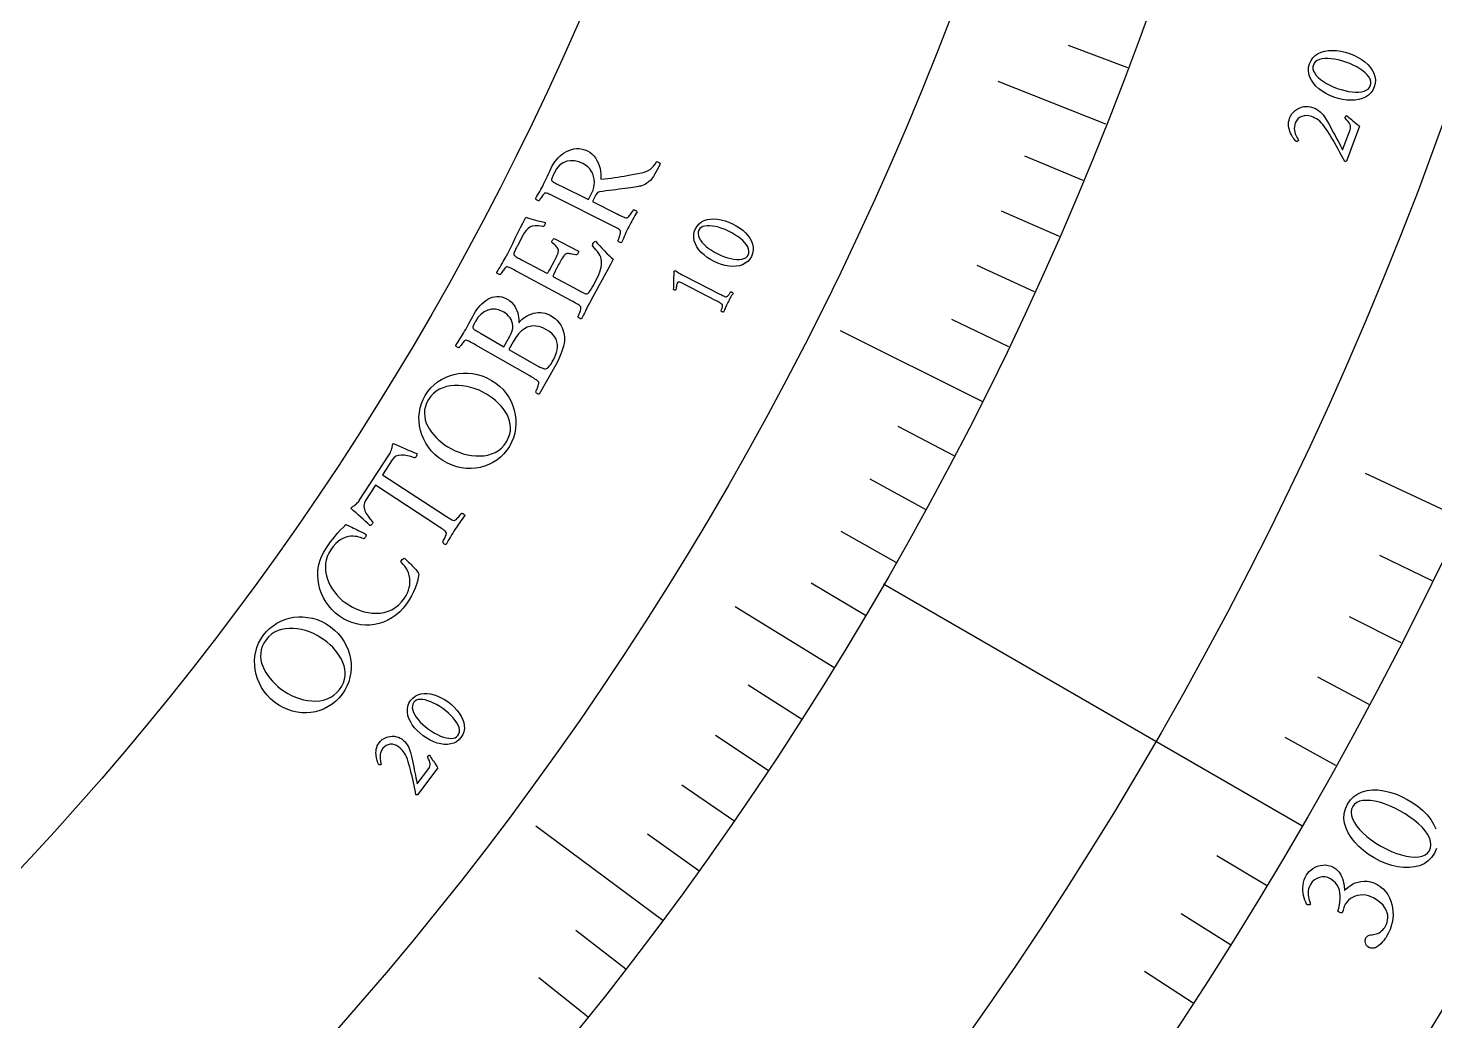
# Model space of a CAD drawing. Header units: millimetres. Extents: x -50 to 50, y -50 to 64.
# Drawn here: x 24.68 to 40.7, y -24.85 to -13.54 of the extents above; entities that cross this region are included whole.
import ezdxf

# ---------------------------------------------------------------- set-up
doc = ezdxf.new("R2010")
doc.units = ezdxf.units.MM
for name, color, linetype in [('CUT_OUTER', 1, 'Continuous'), ('ENGRAVE', 7, 'Continuous'), ('ENGRAVE_FINE', 8, 'Continuous'), ('TEXT', 5, 'Continuous')]:
    doc.layers.add(name, color=color, linetype=linetype)

msp = doc.modelspace()

# ---------------------------------------------------------------- linework, layer by layer
at = {"layer": 'CUT_OUTER'}
msp.add_arc((0, -0.0002), 49.9998, 177.11535, 4.43206, dxfattribs=at)
at = {"layer": 'ENGRAVE'}
for points in [[(36.9574, -14.6361), (35.7301, -14.15)], [(35.5454, -17.7929), (33.9358, -16.9872)], [(41.0104, -19.1235), (39.9138, -18.6121)], [(39.1876, -22.625), (34.4245, -19.875)], [(33.8596, -20.8229), (32.7352, -20.1314)], [(31.9107, -23.7017), (30.4657, -22.6284)]]:
    msp.add_lwpolyline(points, dxfattribs=at)
for radius in [49, 49, 47.6875, 45.25, 45.25, 43.325, 39.75, 39.75, 37.65, 33.75, 33.75]:
    msp.add_circle((0, 0), radius, dxfattribs=at)
at = {"layer": 'ENGRAVE_FINE'}
for points in [[(37.2061, -13.9917), (36.5322, -13.7383)], [(36.6973, -15.2764), (36.0326, -14.9997)], [(36.4261, -15.9124), (35.7663, -15.6242)], [(36.1436, -16.544), (35.4889, -16.2443)], [(35.85, -17.1709), (35.2007, -16.8598)], [(35.2298, -18.4098), (34.5917, -18.0763)], [(34.9034, -19.0215), (34.2712, -18.6769)], [(34.5661, -19.6277), (33.94, -19.2722)], [(40.6704, -19.8363), (40.0772, -19.547)], [(34.2181, -20.2282), (33.5983, -19.8618)], [(40.318, -20.5431), (39.73, -20.2434)], [(39.9534, -21.2436), (39.3706, -20.9337)], [(33.4904, -21.4115), (32.8838, -21.0237)], [(33.1109, -21.9939), (32.5111, -21.5955)], [(39.5765, -21.9376), (38.9993, -21.6177)], [(32.721, -22.5698), (32.1283, -22.161)], [(32.3209, -23.1392), (31.7355, -22.72)], [(38.7868, -23.3055), (38.2211, -22.9655)], [(38.3742, -23.9788), (37.8145, -23.6291)], [(31.4905, -24.2572), (30.9201, -23.8178)], [(37.9498, -24.6449), (37.3963, -24.2855)], [(31.0604, -24.8055), (30.4978, -24.3562)]]:
    msp.add_lwpolyline(points, dxfattribs=at)
at = {"layer": 'TEXT'}
for points in [[(39.2754, -13.9481), (39.2921, -13.9109), (39.314, -13.879), (39.341, -13.8524), (39.3733, -13.8311), (39.4097, -13.8148), (39.449, -13.8033), (39.4914, -13.7965), (39.5368, -13.7945), (39.584, -13.797), (39.632, -13.8037), (39.6808, -13.8147), (39.7303, -13.8299), (39.7785, -13.8488), (39.8234, -13.8706), (39.8651, -13.8954), (39.9036, -13.9232), (39.9378, -13.9534), (39.9666, -13.9856), (39.9902, -14.0196), (40.0086, -14.0556), (40.0205, -14.0929), (40.025, -14.131), (40.022, -14.1698), (40.0115, -14.2095), (39.995, -14.2459), (39.973, -14.2773), (39.9456, -14.3038), (39.9128, -14.3253), (39.8758, -14.342), (39.8359, -14.3538), (39.7931, -14.3608), (39.7474, -14.363), (39.6999, -14.3606), (39.6519, -14.3537), (39.6032, -14.3424), (39.5539, -14.3266), (39.5059, -14.3072), (39.4612, -14.2849), (39.4197, -14.2596), (39.3816, -14.2315), (39.3477, -14.201), (39.3192, -14.1688), (39.2961, -14.1347), (39.2782, -14.0989), (39.2666, -14.0619), (39.2623, -14.0244), (39.2652, -13.9865), (39.2754, -13.9481)], [(39.3195, -13.9572), (39.3142, -13.9811), (39.3148, -14.0052), (39.3216, -14.0297), (39.3344, -14.0544), (39.3524, -14.079), (39.3749, -14.103), (39.4017, -14.1264), (39.433, -14.1492), (39.4679, -14.1709), (39.5057, -14.191), (39.5464, -14.2096), (39.59, -14.2265), (39.6339, -14.241), (39.6768, -14.2525), (39.7188, -14.261), (39.7597, -14.2664), (39.7986, -14.2689), (39.8344, -14.2683), (39.8671, -14.2646), (39.8967, -14.258), (39.9221, -14.2481), (39.9424, -14.2351), (39.9576, -14.2188), (39.9677, -14.1992), (39.9736, -14.1734), (39.973, -14.1479), (39.966, -14.1225), (39.9524, -14.0973), (39.9333, -14.0726), (39.9096, -14.0487), (39.8814, -14.0256), (39.8486, -14.0033), (39.8123, -13.9822), (39.7736, -13.9627), (39.7326, -13.9447), (39.6893, -13.9283), (39.6449, -13.914), (39.602, -13.9028), (39.5606, -13.8946), (39.5207, -13.8894), (39.483, -13.8872), (39.4484, -13.8881), (39.4168, -13.892), (39.3883, -13.8989), (39.3637, -13.9088), (39.3441, -13.9218), (39.3294, -13.938), (39.3195, -13.9572)], [(39.6975, -14.5347), (39.7098, -14.5459), (39.723, -14.5576), (39.7371, -14.5698), (39.752, -14.5825), (39.7672, -14.5952), (39.7818, -14.6074), (39.7958, -14.619), (39.8093, -14.6301), (39.8215, -14.6401), (39.8314, -14.6482), (39.8393, -14.6546), (39.845, -14.6592), (39.6973, -15.0546), (39.6952, -15.0558), (39.6928, -15.0571), (39.69, -15.0582), (39.6868, -15.0593), (39.6836, -15.0601), (39.6809, -15.0605), (39.6785, -15.0605), (39.6766, -15.0601), (39.6587, -15.0258), (39.6403, -14.991), (39.6215, -14.9557), (39.6021, -14.92), (39.5824, -14.8843), (39.5626, -14.8493), (39.5428, -14.815), (39.5228, -14.7813), (39.503, -14.749), (39.4838, -14.7188), (39.4652, -14.6906), (39.4471, -14.6645), (39.4281, -14.6394), (39.4097, -14.6181), (39.3916, -14.6005), (39.374, -14.5866), (39.3561, -14.5751), (39.3374, -14.5646), (39.3178, -14.5553), (39.2973, -14.547), (39.2685, -14.5388), (39.2404, -14.536), (39.2131, -14.5383), (39.1864, -14.5459), (39.1621, -14.5583), (39.1419, -14.5748), (39.1257, -14.5955), (39.1136, -14.6204), (39.1067, -14.6426), (39.1028, -14.6643), (39.1019, -14.6854), (39.104, -14.7061), (39.1081, -14.7257), (39.1133, -14.744), (39.1195, -14.7609), (39.1266, -14.7763), (39.134, -14.7899), (39.1405, -14.8013), (39.1462, -14.8104), (39.1511, -14.8171), (39.1493, -14.8205), (39.1465, -14.8235), (39.1428, -14.8262), (39.1381, -14.8287), (39.1333, -14.8306), (39.1294, -14.8318), (39.1264, -14.8323), (39.1242, -14.832), (39.119, -14.8272), (39.1126, -14.8202), (39.1049, -14.811), (39.096, -14.7996), (39.0865, -14.7863), (39.0774, -14.7714), (39.0686, -14.7548), (39.06, -14.7367), (39.0522, -14.7174), (39.0459, -14.6975), (39.041, -14.6768), (39.0375, -14.6555), (39.0361, -14.6337), (39.0374, -14.6118), (39.0416, -14.5896), (39.0486, -14.5673), (39.0601, -14.5416), (39.0746, -14.5183), (39.092, -14.4975), (39.1124, -14.4792), (39.1349, -14.4636), (39.1584, -14.4511), (39.1831, -14.4415), (39.2089, -14.435), (39.235, -14.4317), (39.2606, -14.4319), (39.2858, -14.4356), (39.3105, -14.4429), (39.3342, -14.4528), (39.3564, -14.4647), (39.3771, -14.4784), (39.3962, -14.4941), (39.4139, -14.5114), (39.4303, -14.53), (39.4454, -14.55), (39.4591, -14.5713), (39.4765, -14.6007), (39.4942, -14.6316), (39.5123, -14.6639), (39.5308, -14.6976), (39.5492, -14.7315), (39.5669, -14.7645), (39.5839, -14.7965), (39.6003, -14.8276), (39.6156, -14.8566), (39.6292, -14.8826), (39.6413, -14.9055), (39.6518, -14.9254), (39.7363, -14.6989), (39.741, -14.6822), (39.7423, -14.6661), (39.7404, -14.6505), (39.7353, -14.6354), (39.727, -14.6203), (39.7157, -14.6045), (39.7015, -14.588), (39.6842, -14.5709), (39.6818, -14.5681), (39.6806, -14.5646), (39.6806, -14.5604), (39.6819, -14.5555), (39.6828, -14.5535), (39.6842, -14.551), (39.6861, -14.5481), (39.6885, -14.5447), (39.6911, -14.5413), (39.6934, -14.5385), (39.6956, -14.5363), (39.6975, -14.5347)], [(30.6522, -15.1106), (30.6654, -15.0865), (30.6808, -15.0629), (30.6985, -15.04), (30.7185, -15.0177), (30.7403, -14.9968), (30.7635, -14.9777), (30.7881, -14.9605), (30.8141, -14.9453), (30.8412, -14.9326), (30.8693, -14.923), (30.8984, -14.9164), (30.9285, -14.913), (30.9592, -14.9132), (30.9903, -14.9178), (31.0218, -14.9267), (31.0536, -14.94), (31.0793, -14.9545), (31.1028, -14.9726), (31.1241, -14.9942), (31.1432, -15.0193), (31.16, -15.0468), (31.1743, -15.0757), (31.186, -15.106), (31.1951, -15.1376), (31.2015, -15.1695), (31.205, -15.2006), (31.2055, -15.2309), (31.2032, -15.2603), (31.2447, -15.2565), (31.2848, -15.2524), (31.3233, -15.2479), (31.3604, -15.2431), (31.3967, -15.238), (31.4331, -15.2324), (31.4696, -15.2263), (31.5063, -15.2198), (31.5439, -15.2128), (31.5835, -15.2053), (31.6252, -15.1972), (31.6688, -15.1887), (31.6967, -15.1818), (31.7223, -15.173), (31.7455, -15.1622), (31.7664, -15.1494), (31.7857, -15.1337), (31.8044, -15.1139), (31.8224, -15.0902), (31.8396, -15.0624), (31.8445, -15.0616), (31.8502, -15.0627), (31.8567, -15.0655), (31.864, -15.0702), (31.8709, -15.0752), (31.8761, -15.0792), (31.8798, -15.0822), (31.8817, -15.0842), (31.8642, -15.1203), (31.8475, -15.1529), (31.8316, -15.1819), (31.8166, -15.2074), (31.8026, -15.2295), (31.7899, -15.248), (31.7785, -15.2629), (31.7685, -15.2744), (31.761, -15.2812), (31.7518, -15.2891), (31.741, -15.2981), (31.7287, -15.3083), (31.7143, -15.3183), (31.6974, -15.3268), (31.678, -15.3339), (31.6562, -15.3396), (31.646, -15.3415), (31.632, -15.3439), (31.6142, -15.3469), (31.5926, -15.3503), (31.5679, -15.3542), (31.5408, -15.3582), (31.5111, -15.3625), (31.4791, -15.3669), (31.4452, -15.3715), (31.4102, -15.3762), (31.3741, -15.381), (31.3368, -15.3859), (31.2992, -15.3908), (31.2621, -15.3953), (31.2255, -15.3996), (31.1893, -15.4036), (31.1777, -15.4071), (31.1671, -15.4143), (31.1574, -15.4252), (31.1487, -15.4399), (31.1104, -15.5169), (31.3863, -15.6544), (31.3885, -15.6556), (31.3908, -15.6567), (31.3931, -15.6578), (31.3954, -15.659), (31.3976, -15.6601), (31.3999, -15.6612), (31.4022, -15.6624), (31.4045, -15.6635), (31.4185, -15.6705), (31.432, -15.677), (31.4449, -15.6831), (31.4571, -15.6888), (31.4687, -15.6938), (31.4794, -15.6978), (31.4893, -15.7008), (31.4984, -15.7028), (31.5035, -15.7019), (31.5094, -15.6987), (31.5164, -15.6931), (31.5242, -15.6851), (31.5324, -15.6756), (31.5404, -15.6655), (31.548, -15.6548), (31.5554, -15.6434), (31.5619, -15.6326), (31.5673, -15.6236), (31.5714, -15.6164), (31.5743, -15.6109), (31.5789, -15.6106), (31.5844, -15.6114), (31.5909, -15.6132), (31.5982, -15.6161), (31.6052, -15.6196), (31.6106, -15.6234), (31.6145, -15.6275), (31.6168, -15.6319), (31.6041, -15.6539), (31.5917, -15.6755), (31.5796, -15.6966), (31.5678, -15.7173), (31.5563, -15.738), (31.5448, -15.7591), (31.5336, -15.7806), (31.5224, -15.8025), (31.5118, -15.8241), (31.5013, -15.846), (31.491, -15.8682), (31.4809, -15.8907), (31.4709, -15.9135), (31.4608, -15.9365), (31.4507, -15.9598), (31.4406, -15.9833), (31.4357, -15.9841), (31.4301, -15.9835), (31.4238, -15.9814), (31.4168, -15.9779), (31.4101, -15.9737), (31.4048, -15.9697), (31.4009, -15.9657), (31.3983, -15.9618), (31.401, -15.9562), (31.4044, -15.9486), (31.4084, -15.9389), (31.4131, -15.9272), (31.4178, -15.9145), (31.4219, -15.9018), (31.4254, -15.8891), (31.4283, -15.8765), (31.4301, -15.8652), (31.4304, -15.8564), (31.4292, -15.85), (31.4266, -15.8461), (31.4182, -15.8385), (31.4082, -15.8308), (31.3965, -15.8232), (31.3831, -15.8156), (31.3687, -15.8079), (31.3536, -15.8), (31.3379, -15.7919), (31.3215, -15.7836), (30.6901, -15.4673), (30.6737, -15.4591), (30.6577, -15.4512), (30.6421, -15.4436), (30.627, -15.4364), (30.6126, -15.43), (30.5993, -15.425), (30.5871, -15.4213), (30.576, -15.419), (30.5707, -15.4189), (30.5648, -15.4215), (30.5581, -15.4269), (30.5508, -15.4351), (30.5432, -15.4449), (30.5358, -15.4549), (30.5286, -15.4653), (30.5215, -15.4761), (30.5152, -15.4862), (30.51, -15.4946), (30.506, -15.5015), (30.5031, -15.5067), (30.4985, -15.5069), (30.493, -15.506), (30.4866, -15.5041), (30.4793, -15.5011), (30.4724, -15.4975), (30.467, -15.4937), (30.4631, -15.4896), (30.4608, -15.4852), (30.4728, -15.4636), (30.4847, -15.4423), (30.4966, -15.4214), (30.5084, -15.4007), (30.52, -15.3802), (30.5312, -15.3596), (30.5422, -15.339), (30.5527, -15.3183), (30.5636, -15.2963), (30.5747, -15.2735), (30.586, -15.2497), (30.5975, -15.2249), (30.6096, -15.1989), (30.6227, -15.1711), (30.6369, -15.1417), (30.6522, -15.1106)], [(31.0012, -15.0834), (30.953, -15.064), (30.9062, -15.0532), (30.8605, -15.0509), (30.8161, -15.0571), (30.7741, -15.0739), (30.7357, -15.103), (30.7007, -15.1446), (30.6692, -15.1985), (30.6655, -15.2062), (30.6612, -15.2156), (30.6561, -15.227), (30.6504, -15.2402), (30.6456, -15.2531), (30.6434, -15.2638), (30.6437, -15.2721), (30.6466, -15.2781), (30.6533, -15.2848), (30.6627, -15.2919), (30.6748, -15.2996), (30.6895, -15.3079), (30.7057, -15.3163), (30.722, -15.3248), (30.7385, -15.3332), (30.7551, -15.3415), (31.065, -15.4942), (31.1039, -15.4159), (31.1163, -15.3867), (31.125, -15.3566), (31.13, -15.3255), (31.1313, -15.2934), (31.1288, -15.2614), (31.1226, -15.2305), (31.1124, -15.2006), (31.0985, -15.1718), (31.0805, -15.145), (31.0582, -15.1214), (31.0318, -15.1009), (31.0012, -15.0834)], [(30.1165, -16.1591), (30.1438, -16.1073), (30.1719, -16.0526), (30.2007, -15.995), (30.2302, -15.9345), (30.26, -15.873), (30.2899, -15.8125), (30.3198, -15.7529), (30.3498, -15.6944), (30.3791, -15.7045), (30.4076, -15.7135), (30.4352, -15.7214), (30.462, -15.7281), (30.4885, -15.7344), (30.5153, -15.7411), (30.5424, -15.7482), (30.5698, -15.7556), (30.5708, -15.7616), (30.5703, -15.7685), (30.5681, -15.7762), (30.5643, -15.7846), (30.5593, -15.7928), (30.554, -15.7981), (30.5486, -15.8005), (30.5431, -15.7999), (30.496, -15.7921), (30.4558, -15.7908), (30.4224, -15.7961), (30.3959, -15.8079), (30.3737, -15.8247), (30.3537, -15.8449), (30.3356, -15.8684), (30.3196, -15.8954), (30.2547, -16.0187), (30.2519, -16.024), (30.2482, -16.0312), (30.2437, -16.0403), (30.2383, -16.0513), (30.2327, -16.0631), (30.2276, -16.0747), (30.2229, -16.0861), (30.2187, -16.0972), (30.2156, -16.1073), (30.2142, -16.1155), (30.2146, -16.1218), (30.2166, -16.1262), (30.2236, -16.1325), (30.232, -16.1389), (30.2417, -16.1454), (30.2528, -16.1521), (30.2646, -16.1588), (30.2767, -16.1656), (30.2891, -16.1724), (30.3017, -16.1792), (30.3066, -16.1818), (30.311, -16.1841), (30.3148, -16.1862), (30.3181, -16.1879), (30.59, -16.3331), (30.5933, -16.3333), (30.5974, -16.3309), (30.6022, -16.3257), (30.6077, -16.3178), (30.6137, -16.3082), (30.6197, -16.298), (30.6259, -16.2871), (30.6321, -16.2756), (30.6723, -16.1998), (30.6851, -16.1752), (30.6959, -16.1532), (30.7049, -16.1338), (30.7119, -16.1172), (30.7171, -16.1026), (30.7202, -16.0895), (30.7214, -16.0779), (30.7207, -16.0677), (30.7181, -16.0583), (30.7138, -16.0489), (30.7078, -16.0396), (30.7, -16.0304), (30.6906, -16.0206), (30.6793, -16.0097), (30.6663, -15.9975), (30.6515, -15.9843), (30.6479, -15.98), (30.6467, -15.9742), (30.648, -15.9669), (30.6518, -15.958), (30.6566, -15.95), (30.6616, -15.9438), (30.6669, -15.9393), (30.6725, -15.9367), (30.949, -16.0803), (30.9497, -16.0854), (30.9488, -16.0917), (30.9464, -16.099), (30.9425, -16.1074), (30.9376, -16.1153), (30.9323, -16.1207), (30.9265, -16.1238), (30.9203, -16.1244), (30.8981, -16.1192), (30.8791, -16.1151), (30.8632, -16.112), (30.8505, -16.1099), (30.8402, -16.1087), (30.8314, -16.108), (30.8243, -16.108), (30.8188, -16.1085), (30.8141, -16.1096), (30.8095, -16.1111), (30.8051, -16.113), (30.8009, -16.1154), (30.7955, -16.1188), (30.7894, -16.125), (30.7824, -16.1338), (30.7746, -16.1453), (30.7664, -16.1585), (30.758, -16.1725), (30.7494, -16.1872), (30.7407, -16.2026), (30.732, -16.2182), (30.7237, -16.2334), (30.7157, -16.2482), (30.7081, -16.2625), (30.7028, -16.2726), (30.6973, -16.2833), (30.6916, -16.2947), (30.6855, -16.3068), (30.6797, -16.3189), (30.6745, -16.3303), (30.6699, -16.3409), (30.666, -16.3508), (30.6633, -16.3593), (30.6624, -16.366), (30.6634, -16.3708), (30.6662, -16.3738), (30.9441, -16.5221), (30.9457, -16.523), (30.9478, -16.5241), (30.9502, -16.5254), (30.953, -16.5269), (30.9642, -16.5329), (30.977, -16.5395), (30.9913, -16.5469), (31.0072, -16.5549), (31.0222, -16.562), (31.0341, -16.5666), (31.0427, -16.5686), (31.0482, -16.5681), (31.0571, -16.5626), (31.0655, -16.5558), (31.0733, -16.5476), (31.0805, -16.538), (31.0881, -16.526), (31.0971, -16.5108), (31.1075, -16.4923), (31.1192, -16.4706), (31.1566, -16.3997), (31.1698, -16.373), (31.1815, -16.3458), (31.1918, -16.3181), (31.2007, -16.2899), (31.2076, -16.2625), (31.212, -16.2371), (31.2138, -16.2139), (31.2132, -16.1926), (31.21, -16.1701), (31.2035, -16.1483), (31.1936, -16.1271), (31.1804, -16.1067), (31.1651, -16.0864), (31.1488, -16.066), (31.1316, -16.0452), (31.1134, -16.0243), (31.1107, -16.0198), (31.1101, -16.014), (31.1116, -16.0069), (31.1152, -15.9985), (31.1221, -15.9864), (31.1291, -15.9771), (31.136, -15.9706), (31.1428, -15.967), (31.1679, -15.9935), (31.1936, -16.021), (31.2201, -16.0494), (31.2472, -16.0789), (31.274, -16.1071), (31.2994, -16.1319), (31.3235, -16.1532), (31.3463, -16.1712), (31.3152, -16.231), (31.2836, -16.2903), (31.2517, -16.3492), (31.2194, -16.4076), (31.186, -16.4678), (31.1509, -16.5319), (31.114, -16.5998), (31.0753, -16.6717), (31.0621, -16.6967), (31.0498, -16.7205), (31.0385, -16.7432), (31.0281, -16.7646), (31.018, -16.7857), (31.0075, -16.8069), (30.9964, -16.8283), (30.9848, -16.85), (30.9798, -16.8507), (30.9742, -16.8499), (30.968, -16.8476), (30.9611, -16.8439), (30.9545, -16.8396), (30.9494, -16.8354), (30.9456, -16.8313), (30.9431, -16.8273), (30.9459, -16.8218), (30.9495, -16.8143), (30.9538, -16.8047), (30.9588, -16.7931), (30.9639, -16.7805), (30.9683, -16.768), (30.9722, -16.7554), (30.9754, -16.7429), (30.9775, -16.7317), (30.9781, -16.7228), (30.9771, -16.7164), (30.9745, -16.7124), (30.9664, -16.7046), (30.9566, -16.6967), (30.9451, -16.6887), (30.932, -16.6808), (30.9177, -16.6726), (30.9028, -16.6643), (30.8874, -16.6558), (30.8713, -16.647), (30.2497, -16.3119), (30.2335, -16.3032), (30.2177, -16.2949), (30.2024, -16.2869), (30.1874, -16.2792), (30.1732, -16.2725), (30.1601, -16.2671), (30.148, -16.2631), (30.1369, -16.2605), (30.1317, -16.2602), (30.1256, -16.2626), (30.1189, -16.2679), (30.1113, -16.2759), (30.1034, -16.2854), (30.0956, -16.2954), (30.088, -16.3059), (30.0805, -16.3167), (30.0737, -16.3269), (30.0681, -16.3355), (30.0639, -16.3424), (30.0609, -16.3476), (30.0563, -16.3476), (30.0508, -16.3466), (30.0445, -16.3445), (30.0373, -16.3413), (30.0304, -16.3375), (30.0251, -16.3335), (30.0214, -16.3293), (30.0192, -16.3249), (30.0318, -16.3036), (30.0444, -16.2825), (30.0569, -16.2617), (30.0695, -16.241), (30.0818, -16.2205), (30.0938, -16.2), (30.1053, -16.1796), (30.1165, -16.1591)], [(32.2817, -15.8279), (32.3007, -15.7961), (32.3238, -15.7696), (32.351, -15.7484), (32.3823, -15.7325), (32.4168, -15.7216), (32.4536, -15.7153), (32.4925, -15.7136), (32.5337, -15.7165), (32.5762, -15.7237), (32.6188, -15.7347), (32.6617, -15.7497), (32.7048, -15.7686), (32.7464, -15.7906), (32.7848, -15.8149), (32.8199, -15.8417), (32.8517, -15.8707), (32.8794, -15.9016), (32.9022, -15.9336), (32.9199, -15.9668), (32.9327, -16.0012), (32.9397, -16.0362), (32.9397, -16.071), (32.933, -16.1058), (32.9194, -16.1406), (32.9007, -16.1717), (32.8776, -16.1978), (32.8501, -16.2189), (32.8182, -16.2349), (32.783, -16.2461), (32.7458, -16.2526), (32.7064, -16.2545), (32.6649, -16.2518), (32.6223, -16.2446), (32.5796, -16.2334), (32.5368, -16.2181), (32.4939, -16.1987), (32.4526, -16.1762), (32.4145, -16.1513), (32.3798, -16.1242), (32.3482, -16.0948), (32.3208, -16.0638), (32.2985, -16.0317), (32.2811, -15.9986), (32.2687, -15.9643), (32.2621, -15.9298), (32.2621, -15.8955), (32.2686, -15.8616), (32.2817, -15.8279)], [(32.3207, -15.8408), (32.3134, -15.8618), (32.3115, -15.8836), (32.315, -15.9064), (32.324, -15.9301), (32.3377, -15.9542), (32.3555, -15.9782), (32.3774, -16.0021), (32.4032, -16.0259), (32.4325, -16.0491), (32.4646, -16.0713), (32.4994, -16.0923), (32.5369, -16.1121), (32.5751, -16.1297), (32.6127, -16.1446), (32.6497, -16.1566), (32.6861, -16.1658), (32.721, -16.1721), (32.7534, -16.1753), (32.7833, -16.1754), (32.8106, -16.1724), (32.8346, -16.1662), (32.8543, -16.1565), (32.8698, -16.1433), (32.8809, -16.1267), (32.8889, -16.1041), (32.8911, -16.0809), (32.8873, -16.0572), (32.8777, -16.033), (32.863, -16.0088), (32.8441, -15.9847), (32.821, -15.9609), (32.7937, -15.9374), (32.7631, -15.9146), (32.7302, -15.893), (32.6951, -15.8725), (32.6576, -15.8532), (32.619, -15.8356), (32.5814, -15.821), (32.5449, -15.8093), (32.5094, -15.8005), (32.4756, -15.7946), (32.4442, -15.7918), (32.4153, -15.792), (32.3888, -15.7953), (32.3656, -15.8017), (32.3466, -15.8114), (32.3316, -15.8245), (32.3207, -15.8408)], [(32.5195, -16.6464), (32.1225, -16.4432), (32.1126, -16.4385), (32.1041, -16.4352), (32.0969, -16.4333), (32.091, -16.4328), (32.0862, -16.4336), (32.0819, -16.4358), (32.0782, -16.4392), (32.0751, -16.444), (32.0724, -16.4505), (32.0699, -16.4589), (32.0675, -16.4693), (32.0653, -16.4817), (32.0634, -16.4943), (32.0619, -16.5053), (32.0607, -16.5149), (32.06, -16.5229), (32.0542, -16.5249), (32.0487, -16.5256), (32.0434, -16.525), (32.0383, -16.523), (32.0382, -16.523), (32.038, -16.5229), (32.0377, -16.5227), (32.0373, -16.5225), (32.0355, -16.5215), (32.0343, -16.5203), (32.0335, -16.5192), (32.0333, -16.5179), (32.0344, -16.4935), (32.0353, -16.4693), (32.0361, -16.4452), (32.0367, -16.4212), (32.0372, -16.3984), (32.0376, -16.3776), (32.0381, -16.3588), (32.0385, -16.342), (32.0389, -16.3282), (32.0393, -16.3182), (32.0396, -16.312), (32.0398, -16.3096), (32.0408, -16.3076), (32.0424, -16.3055), (32.0445, -16.3041), (32.0472, -16.3035), (32.0504, -16.3037), (32.0538, -16.3043), (32.0568, -16.3048), (32.0596, -16.3053), (32.062, -16.3059), (32.0634, -16.3069), (32.0677, -16.31), (32.0747, -16.3151), (32.0846, -16.3224), (32.0974, -16.331), (32.1129, -16.3405), (32.1313, -16.3508), (32.1525, -16.3619), (32.5591, -16.5688), (32.57, -16.5743), (32.5805, -16.5796), (32.5907, -16.5846), (32.6006, -16.5893), (32.6099, -16.5935), (32.6186, -16.5967), (32.6267, -16.5991), (32.6341, -16.6006), (32.6374, -16.6002), (32.6413, -16.5982), (32.6458, -16.5949), (32.6509, -16.5901), (32.6561, -16.5843), (32.6611, -16.5783), (32.6659, -16.5718), (32.6705, -16.565), (32.6746, -16.5586), (32.678, -16.5531), (32.6806, -16.5486), (32.6825, -16.5451), (32.6856, -16.5449), (32.6893, -16.5455), (32.6936, -16.5467), (32.6984, -16.5487), (32.7031, -16.551), (32.7067, -16.5536), (32.7092, -16.5564), (32.7107, -16.5593), (32.7022, -16.5737), (32.6941, -16.5875), (32.6863, -16.6007), (32.679, -16.6133), (32.6717, -16.6258), (32.6644, -16.639), (32.6571, -16.6528), (32.6496, -16.6671), (32.6426, -16.681), (32.6362, -16.6944), (32.6302, -16.7072), (32.6248, -16.7194), (32.6194, -16.7319), (32.6136, -16.7453), (32.6074, -16.7596), (32.6008, -16.7748), (32.5975, -16.7753), (32.5938, -16.7749), (32.5896, -16.7734), (32.5849, -16.7711), (32.5805, -16.7683), (32.577, -16.7656), (32.5743, -16.7629), (32.5727, -16.7603), (32.5744, -16.7567), (32.5765, -16.7519), (32.579, -16.746), (32.5818, -16.7389), (32.5846, -16.7312), (32.587, -16.7235), (32.589, -16.7159), (32.5905, -16.7083), (32.5914, -16.7014), (32.5914, -16.696), (32.5905, -16.692), (32.5887, -16.6895), (32.5832, -16.6844), (32.5766, -16.6792), (32.5689, -16.6739), (32.5601, -16.6685), (32.5506, -16.6631), (32.5407, -16.6576), (32.5303, -16.652), (32.5195, -16.6464)], [(29.7638, -16.793), (29.778, -16.7694), (29.7938, -16.7462), (29.8111, -16.7234), (29.83, -16.701), (29.8503, -16.6798), (29.8715, -16.6606), (29.8939, -16.6434), (29.9172, -16.6281), (29.9416, -16.6155), (29.967, -16.606), (29.9935, -16.5996), (30.021, -16.5964), (30.0494, -16.5972), (30.0785, -16.6026), (30.1085, -16.6127), (30.1392, -16.6275), (30.1651, -16.6439), (30.188, -16.6627), (30.2077, -16.6841), (30.2244, -16.708), (30.2382, -16.7331), (30.2494, -16.7581), (30.2579, -16.7832), (30.2637, -16.8083), (30.2674, -16.8321), (30.2696, -16.8535), (30.2701, -16.8725), (30.2691, -16.8891), (30.2697, -16.8915), (30.2709, -16.8929), (30.2726, -16.8932), (30.275, -16.8924), (30.2844, -16.8795), (30.2962, -16.8666), (30.3104, -16.8537), (30.3271, -16.8406), (30.3459, -16.828), (30.3664, -16.8165), (30.3886, -16.806), (30.4125, -16.7965), (30.4376, -16.7888), (30.4634, -16.7835), (30.49, -16.7806), (30.5172, -16.7802), (30.5448, -16.7826), (30.572, -16.7886), (30.5991, -16.798), (30.6259, -16.8109), (30.6558, -16.8291), (30.6831, -16.8493), (30.7078, -16.8717), (30.7299, -16.8961), (30.749, -16.9233), (30.7648, -16.9539), (30.7772, -16.9879), (30.7862, -17.0253), (30.7905, -17.0645), (30.7892, -17.106), (30.7824, -17.1498), (30.7699, -17.1959), (30.7537, -17.2425), (30.7356, -17.2878), (30.7156, -17.3318), (30.6937, -17.3745), (30.5025, -17.7081), (30.4975, -17.7087), (30.4919, -17.7077), (30.4858, -17.7053), (30.479, -17.7014), (30.4725, -17.6969), (30.4675, -17.6925), (30.4638, -17.6883), (30.4615, -17.6843), (30.4644, -17.6789), (30.4682, -17.6715), (30.4727, -17.662), (30.4781, -17.6506), (30.4835, -17.6381), (30.4883, -17.6257), (30.4925, -17.6133), (30.4961, -17.6008), (30.4985, -17.5896), (30.4993, -17.5808), (30.4985, -17.5744), (30.4961, -17.5703), (30.4882, -17.5623), (30.4786, -17.5541), (30.4673, -17.5458), (30.4544, -17.5375), (30.4404, -17.529), (30.4258, -17.5202), (30.4105, -17.5113), (30.3947, -17.5021), (29.7827, -17.1497), (29.7667, -17.1406), (29.7512, -17.1318), (29.7361, -17.1234), (29.7214, -17.1153), (29.7073, -17.1082), (29.6943, -17.1024), (29.6824, -17.0981), (29.6714, -17.0952), (29.6662, -17.0947), (29.6601, -17.097), (29.6531, -17.1021), (29.6453, -17.1098), (29.6372, -17.1192), (29.6292, -17.129), (29.6212, -17.1392), (29.6134, -17.1498), (29.6063, -17.1598), (29.6006, -17.1682), (29.5961, -17.175), (29.5929, -17.1801), (29.5883, -17.18), (29.5829, -17.1788), (29.5766, -17.1766), (29.5695, -17.1732), (29.5628, -17.1692), (29.5576, -17.1651), (29.554, -17.1608), (29.5519, -17.1563), (29.5651, -17.1354), (29.5783, -17.1146), (29.5914, -17.0941), (29.6045, -17.0739), (29.6174, -17.0537), (29.6299, -17.0335), (29.642, -17.0134), (29.6538, -16.9933), (29.6658, -16.972), (29.6781, -16.95), (29.6905, -16.927), (29.7032, -16.9033), (29.7166, -16.8783), (29.7311, -16.8515), (29.7469, -16.8231), (29.7638, -16.793)], [(30.1017, -17.1687), (30.1688, -17.0504), (30.1845, -17.0189), (30.1953, -16.9887), (30.2012, -16.9599), (30.2022, -16.9324), (30.1991, -16.9065), (30.1927, -16.8822), (30.1831, -16.8596), (30.1702, -16.8387), (30.1549, -16.8197), (30.1381, -16.8028), (30.1197, -16.7881), (30.0998, -16.7755), (30.0523, -16.754), (30.0061, -16.743), (29.9612, -16.7427), (29.9175, -16.7528), (29.8763, -16.7724), (29.8391, -16.8004), (29.8056, -16.8368), (29.7759, -16.8817), (29.7718, -16.8891), (29.7669, -16.8983), (29.7613, -16.9093), (29.7548, -16.9222), (29.7493, -16.9348), (29.7465, -16.9453), (29.7464, -16.9537), (29.749, -16.9599), (29.7546, -16.9656), (29.7621, -16.9719), (29.7715, -16.9786), (29.7829, -16.9859), (29.7954, -16.9934), (29.8083, -17.0011), (29.8216, -17.0089), (29.8354, -17.0168), (29.8383, -17.0184), (29.8409, -17.02), (29.8434, -17.0214), (29.8457, -17.0227), (29.8479, -17.0239), (29.8501, -17.0252), (29.8523, -17.0265), (29.8545, -17.0277)], [(30.1561, -17.1997), (30.468, -17.3776), (30.4738, -17.3809), (30.4811, -17.3849), (30.4899, -17.3895), (30.5, -17.3949), (30.5108, -17.4004), (30.5215, -17.4055), (30.5321, -17.4101), (30.5426, -17.4143), (30.5522, -17.4177), (30.5603, -17.42), (30.5668, -17.4211), (30.5718, -17.4211), (30.5849, -17.4167), (30.5972, -17.4098), (30.6088, -17.4004), (30.6196, -17.3885), (30.6302, -17.3744), (30.6409, -17.3586), (30.6519, -17.3411), (30.6632, -17.3219), (30.6776, -17.294), (30.6898, -17.2652), (30.6998, -17.2355), (30.7076, -17.205), (30.7117, -17.174), (30.7109, -17.1431), (30.705, -17.1122), (30.6941, -17.0814), (30.677, -17.0514), (30.6522, -17.0231), (30.6199, -16.9964), (30.58, -16.9713), (30.5521, -16.9575), (30.5232, -16.9466), (30.4934, -16.9385), (30.4626, -16.9332), (30.4311, -16.9323), (30.3991, -16.9372), (30.3666, -16.948), (30.3336, -16.9646), (30.3007, -16.9885), (30.2683, -17.0213), (30.2365, -17.063), (30.2052, -17.1134)], [(29.2058, -17.7229), (29.2354, -17.6788), (29.2685, -17.6387), (29.3052, -17.6024), (29.3453, -17.5701), (29.3884, -17.5419), (29.4337, -17.5183), (29.4813, -17.4992), (29.5312, -17.4846), (29.5828, -17.4748), (29.6353, -17.47), (29.6888, -17.4701), (29.7432, -17.4751), (29.798, -17.4857), (29.8524, -17.5021), (29.9063, -17.5244), (29.9599, -17.5527), (30.0081, -17.584), (30.0518, -17.619), (30.0911, -17.6576), (30.1258, -17.6999), (30.156, -17.745), (30.1816, -17.792), (30.2027, -17.841), (30.219, -17.8919), (30.2305, -17.9439), (30.2368, -17.9963), (30.2379, -18.049), (30.2338, -18.102), (30.2244, -18.1546), (30.2094, -18.2057), (30.1888, -18.2554), (30.1628, -18.3036), (30.1326, -18.3484), (30.0986, -18.3894), (30.0611, -18.4264), (30.0199, -18.4596), (29.9758, -18.4883), (29.9295, -18.5121), (29.8811, -18.531), (29.8307, -18.545), (29.7787, -18.554), (29.726, -18.5577), (29.6725, -18.5562), (29.6182, -18.5495), (29.564, -18.5374), (29.5104, -18.5194), (29.4577, -18.4956), (29.4057, -18.4661), (29.3584, -18.4333), (29.3155, -18.3971), (29.277, -18.3575), (29.2429, -18.3145), (29.2132, -18.269), (29.1882, -18.2219), (29.1677, -18.1733), (29.1518, -18.123), (29.1407, -18.0718), (29.1347, -18.0205), (29.1337, -17.9689), (29.1377, -17.9171), (29.1469, -17.8661), (29.1613, -17.8167), (29.1809, -17.7689), (29.2058, -17.7229)], [(29.2415, -17.7717), (29.2209, -17.8106), (29.2063, -17.8493), (29.1979, -17.8879), (29.1956, -17.9264), (29.1985, -17.9644), (29.2057, -18.0016), (29.2173, -18.038), (29.2332, -18.0736), (29.2528, -18.1081), (29.2754, -18.1414), (29.301, -18.1734), (29.3297, -18.2041), (29.3605, -18.2331), (29.3926, -18.2601), (29.4259, -18.2851), (29.4605, -18.308), (29.5023, -18.3321), (29.5458, -18.3533), (29.5909, -18.3717), (29.6376, -18.3872), (29.6851, -18.3994), (29.7324, -18.4079), (29.7795, -18.4125), (29.8265, -18.4134), (29.8725, -18.4102), (29.9166, -18.4023), (29.959, -18.3899), (29.9995, -18.373), (30.0373, -18.351), (30.0715, -18.3233), (30.1021, -18.2901), (30.1292, -18.2512), (30.1504, -18.2112), (30.1653, -18.1714), (30.174, -18.1318), (30.1764, -18.0925), (30.1734, -18.0537), (30.1659, -18.0157), (30.1537, -17.9785), (30.137, -17.9421), (30.1166, -17.9068), (30.093, -17.8732), (30.0665, -17.8411), (30.0369, -17.8106), (30.0052, -17.7819), (29.9724, -17.7554), (29.9384, -17.731), (29.9033, -17.7088), (29.861, -17.6857), (29.8173, -17.6655), (29.7721, -17.6481), (29.7254, -17.6336), (29.6781, -17.6225), (29.631, -17.6151), (29.5842, -17.6114), (29.5376, -17.6114), (29.4922, -17.6154), (29.4487, -17.6237), (29.4072, -17.6363), (29.3676, -17.6531), (29.3308, -17.6747), (29.2975, -17.7017), (29.2678, -17.734), (29.2415, -17.7717)], [(28.7991, -18.3921), (28.8044, -18.3828), (28.8095, -18.3718), (28.8146, -18.3589), (28.8195, -18.3443), (28.8239, -18.3297), (28.8274, -18.3169), (28.8299, -18.306), (28.8315, -18.297), (28.8323, -18.2902), (28.8332, -18.2848), (28.8343, -18.2807), (28.8355, -18.278), (28.8371, -18.2759), (28.8391, -18.2739), (28.8416, -18.2719), (28.8446, -18.27), (28.8788, -18.2866), (28.9127, -18.3026), (28.9462, -18.3179), (28.9793, -18.3327), (29.012, -18.3468), (29.0444, -18.3604), (29.0765, -18.3733), (29.1081, -18.3856), (29.1086, -18.3882), (29.1089, -18.3915), (29.1091, -18.3954), (29.1091, -18.4), (29.1085, -18.4048), (29.107, -18.4096), (29.1046, -18.4142), (29.1012, -18.4187), (29.0963, -18.4255), (29.0914, -18.4303), (29.0865, -18.4331), (29.0816, -18.4339), (29.0414, -18.42), (29.0029, -18.4102), (28.9659, -18.4046), (28.9306, -18.4031), (28.8983, -18.407), (28.8705, -18.4171), (28.8473, -18.4334), (28.8285, -18.4561), (28.7171, -18.629), (29.4246, -19.088), (29.44, -19.0979), (29.4549, -19.1074), (29.4694, -19.1165), (29.4833, -19.1251), (29.4966, -19.1328), (29.5091, -19.139), (29.5207, -19.1438), (29.5315, -19.1472), (29.5366, -19.147), (29.5429, -19.1444), (29.5504, -19.1397), (29.5592, -19.1326), (29.5684, -19.1241), (29.5773, -19.1151), (29.5859, -19.1055), (29.5943, -19.0954), (29.6019, -19.0857), (29.6081, -19.0776), (29.6129, -19.071), (29.6163, -19.0659), (29.621, -19.0662), (29.6264, -19.0675), (29.6325, -19.0701), (29.6395, -19.0737), (29.6461, -19.078), (29.651, -19.0824), (29.6544, -19.0869), (29.6562, -19.0916), (29.6411, -19.112), (29.6263, -19.132), (29.6119, -19.1517), (29.5979, -19.1709), (29.5841, -19.1902), (29.5704, -19.2098), (29.5568, -19.2299), (29.5432, -19.2505), (29.5302, -19.2707), (29.5173, -19.2913), (29.5046, -19.3122), (29.492, -19.3334), (29.4795, -19.3549), (29.4669, -19.3767), (29.4543, -19.3987), (29.4416, -19.4209), (29.4366, -19.4211), (29.4311, -19.4199), (29.4251, -19.4171), (29.4185, -19.4128), (29.4124, -19.4079), (29.4075, -19.4033), (29.4041, -19.3989), (29.402, -19.3948), (29.4053, -19.3895), (29.4095, -19.3823), (29.4145, -19.3732), (29.4205, -19.362), (29.4267, -19.3499), (29.4322, -19.3378), (29.4371, -19.3256), (29.4413, -19.3134), (29.4444, -19.3024), (29.4457, -19.2936), (29.4453, -19.2871), (29.4431, -19.283), (29.4356, -19.2744), (29.4265, -19.2657), (29.4158, -19.2569), (29.4034, -19.2478), (29.3898, -19.2385), (29.3757, -19.2289), (29.361, -19.2191), (29.3457, -19.209), (28.6401, -18.7471), (28.5251, -18.9217), (28.5119, -18.948), (28.5063, -18.9759), (28.5083, -19.0054), (28.5178, -19.0365), (28.5334, -19.0683), (28.5532, -19.1001), (28.5775, -19.1319), (28.606, -19.1635), (28.6073, -19.1684), (28.6067, -19.174), (28.6043, -19.1804), (28.6001, -19.1877), (28.5973, -19.1925), (28.5941, -19.1965), (28.5906, -19.1996), (28.5866, -19.2017), (28.5826, -19.2033), (28.5791, -19.2045), (28.576, -19.2054), (28.5735, -19.206), (28.5494, -19.182), (28.5246, -19.1581), (28.499, -19.1341), (28.4726, -19.1102), (28.4455, -19.0861), (28.4178, -19.0619), (28.3894, -19.0375), (28.3604, -19.0129), (28.3617, -19.0086), (28.3639, -19.0043), (28.3669, -19.0001), (28.3707, -18.996), (28.3749, -18.9921), (28.3788, -18.9889), (28.3824, -18.9862), (28.3858, -18.9841), (28.3932, -18.9792), (28.4016, -18.9731), (28.4109, -18.9657), (28.4212, -18.957), (28.4313, -18.9479), (28.4401, -18.939), (28.4475, -18.9304), (28.4537, -18.922)], [(28.0794, -19.4583), (28.1026, -19.4255), (28.127, -19.3923), (28.1526, -19.3589), (28.1794, -19.3251), (28.2075, -19.2915), (28.2372, -19.2586), (28.2684, -19.2263), (28.3012, -19.1947), (28.3032, -19.1956), (28.3092, -19.1983), (28.3192, -19.2029), (28.3332, -19.2093), (28.3498, -19.2171), (28.3677, -19.2255), (28.3869, -19.2347), (28.4074, -19.2446), (28.4281, -19.2547), (28.4479, -19.2642), (28.4667, -19.2733), (28.4846, -19.2818), (28.5001, -19.2893), (28.5121, -19.2951), (28.5204, -19.2994), (28.525, -19.3021), (28.5278, -19.304), (28.5297, -19.3073), (28.5306, -19.3119), (28.5306, -19.318), (28.5297, -19.3246), (28.528, -19.3309), (28.5255, -19.3368), (28.5222, -19.3425), (28.5187, -19.347), (28.515, -19.3508), (28.511, -19.3539), (28.5067, -19.3563), (28.4967, -19.3522), (28.4839, -19.3476), (28.4684, -19.3425), (28.4502, -19.337), (28.4297, -19.3321), (28.4074, -19.3291), (28.3834, -19.3279), (28.3577, -19.3284), (28.3307, -19.3318), (28.303, -19.3391), (28.2745, -19.3503), (28.2453, -19.3653), (28.2158, -19.3853), (28.1866, -19.4115), (28.1575, -19.4438), (28.1286, -19.4823), (28.1059, -19.5197), (28.0885, -19.5584), (28.0764, -19.5983), (28.0698, -19.6395), (28.0681, -19.6813), (28.0707, -19.723), (28.0777, -19.7647), (28.0891, -19.8064), (28.1044, -19.8474), (28.123, -19.887), (28.1449, -19.9251), (28.1701, -19.9618), (28.198, -19.9964), (28.2281, -20.0283), (28.2601, -20.0574), (28.2943, -20.0838), (28.3344, -20.1103), (28.3761, -20.1339), (28.4193, -20.1545), (28.4641, -20.1722), (28.5098, -20.1864), (28.5556, -20.1966), (28.6016, -20.2026), (28.6477, -20.2045), (28.6934, -20.2018), (28.7379, -20.1941), (28.7812, -20.1814), (28.8234, -20.1636), (28.8637, -20.1402), (28.9014, -20.1106), (28.9364, -20.0749), (28.9688, -20.0331), (28.9886, -20.0018), (29.0043, -19.9713), (29.0158, -19.9414), (29.0233, -19.9122), (29.0277, -19.8839), (29.0298, -19.8569), (29.0299, -19.8312), (29.0277, -19.8068), (29.0219, -19.775), (29.0132, -19.7454), (29.0014, -19.7179), (28.9867, -19.6924), (28.9707, -19.6693), (28.9552, -19.6485), (28.9401, -19.63), (28.9254, -19.6139), (28.9329, -19.602), (28.9422, -19.5921), (28.9533, -19.5841), (28.966, -19.578), (28.972, -19.5825), (28.9799, -19.5892), (28.99, -19.5982), (29.002, -19.6095), (29.0153, -19.6223), (29.029, -19.6357), (29.0432, -19.6498), (29.0577, -19.6646), (29.072, -19.6796), (29.0852, -19.694), (29.0972, -19.708), (29.1082, -19.7215), (29.1175, -19.7338), (29.1245, -19.7443), (29.1291, -19.753), (29.1314, -19.7598), (29.126, -19.7988), (29.1173, -19.8384), (29.1053, -19.8787), (29.0901, -19.9196), (29.0711, -19.9617), (29.0481, -20.0054), (29.0211, -20.0507), (28.99, -20.0976), (28.9534, -20.1456), (28.9138, -20.1883), (28.8712, -20.2257), (28.8256, -20.2578), (28.7778, -20.2847), (28.7288, -20.3062), (28.6785, -20.3225), (28.6269, -20.3335), (28.5749, -20.3393), (28.5231, -20.3399), (28.4716, -20.3354), (28.4203, -20.3258), (28.3699, -20.3112), (28.3212, -20.2915), (28.274, -20.2669), (28.2285, -20.2373), (28.1832, -20.2017), (28.1424, -20.163), (28.1061, -20.1211), (28.0741, -20.0762), (28.0467, -20.0289), (28.0239, -19.9801), (28.0057, -19.9296), (27.9922, -19.8775), (27.9836, -19.8245), (27.9805, -19.7713), (27.9828, -19.7177), (27.9906, -19.664), (28.004, -19.6107), (28.0233, -19.5586), (28.0484, -19.5079), (28.0794, -19.4583)], [(27.3608, -20.4564), (27.3945, -20.4154), (27.4314, -20.3787), (27.4713, -20.3461), (27.5144, -20.3178), (27.56, -20.2939), (27.6074, -20.2747), (27.6566, -20.2603), (27.7077, -20.2506), (27.7599, -20.2459), (27.8127, -20.2461), (27.8659, -20.2514), (27.9196, -20.2617), (27.9731, -20.2774), (28.0257, -20.299), (28.0772, -20.3264), (28.1278, -20.3597), (28.1727, -20.3956), (28.2129, -20.4346), (28.2482, -20.4768), (28.2787, -20.5223), (28.3045, -20.5701), (28.3254, -20.6194), (28.3416, -20.6701), (28.353, -20.7223), (28.3595, -20.7752), (28.3607, -20.828), (28.3567, -20.8805), (28.3475, -20.9329), (28.333, -20.9843), (28.3132, -21.0337), (28.2879, -21.0812), (28.2573, -21.1267), (28.2229, -21.1684), (28.1852, -21.2059), (28.1443, -21.2392), (28.1001, -21.2682), (28.0534, -21.2925), (28.0051, -21.3118), (27.9551, -21.3259), (27.9035, -21.335), (27.8509, -21.3389), (27.7981, -21.3375), (27.745, -21.3309), (27.6916, -21.319), (27.6388, -21.3017), (27.5872, -21.2786), (27.537, -21.2499), (27.4881, -21.2154), (27.4442, -21.1782), (27.405, -21.1381), (27.3705, -21.0949), (27.3407, -21.0488), (27.3156, -21.0007), (27.2951, -20.9514), (27.2795, -20.901), (27.2685, -20.8495), (27.2624, -20.7975), (27.2613, -20.7458), (27.2653, -20.6943), (27.2743, -20.6432), (27.2884, -20.5932), (27.3075, -20.5455), (27.3316, -20.4999), (27.3608, -20.4564)], [(27.3916, -20.5084), (27.3674, -20.5452), (27.3492, -20.5823), (27.3371, -20.6199), (27.331, -20.658), (27.3303, -20.6961), (27.3339, -20.7339), (27.3419, -20.7712), (27.3543, -20.8081), (27.3705, -20.8444), (27.3897, -20.8797), (27.4122, -20.914), (27.4377, -20.9473), (27.4656, -20.9792), (27.4949, -21.0091), (27.5257, -21.0372), (27.5579, -21.0634), (27.5972, -21.0914), (27.6384, -21.1167), (27.6815, -21.1393), (27.7265, -21.1593), (27.7726, -21.176), (27.8189, -21.189), (27.8654, -21.1982), (27.912, -21.2036), (27.9581, -21.2048), (28.0028, -21.2013), (28.0462, -21.193), (28.0881, -21.18), (28.1279, -21.1617), (28.1646, -21.1375), (28.1983, -21.1074), (28.2289, -21.0714), (28.2539, -21.0335), (28.2726, -20.9954), (28.285, -20.9568), (28.2912, -20.9179), (28.292, -20.879), (28.2882, -20.8404), (28.2797, -20.8022), (28.2666, -20.7644), (28.2496, -20.7273), (28.2294, -20.6916), (28.2061, -20.6571), (28.1796, -20.6238), (28.1508, -20.5923), (28.1207, -20.5627), (28.0892, -20.5352), (28.0564, -20.5097), (28.0166, -20.4826), (27.975, -20.4582), (27.9316, -20.4366), (27.8866, -20.4177), (27.8406, -20.402), (27.7945, -20.3901), (27.7482, -20.3819), (27.7019, -20.3775), (27.6562, -20.3771), (27.6121, -20.3811), (27.5696, -20.3896), (27.5286, -20.4025), (27.4899, -20.4205), (27.4542, -20.4442), (27.4214, -20.4735), (27.3916, -20.5084)], [(29.0384, -21.1992), (29.0626, -21.1712), (29.0899, -21.1491), (29.1204, -21.133), (29.154, -21.1228), (29.1899, -21.118), (29.2272, -21.1182), (29.2658, -21.1233), (29.3059, -21.1333), (29.3464, -21.1478), (29.3865, -21.1661), (29.4261, -21.1882), (29.4653, -21.2143), (29.5025, -21.2432), (29.536, -21.2739), (29.5659, -21.3063), (29.5922, -21.3405), (29.6141, -21.3757), (29.631, -21.4112), (29.6427, -21.447), (29.6493, -21.4831), (29.6501, -21.5187), (29.6441, -21.553), (29.6314, -21.5861), (29.612, -21.618), (29.5881, -21.6454), (29.5608, -21.6671), (29.5301, -21.683), (29.4959, -21.6933), (29.4593, -21.6982), (29.4215, -21.6981), (29.3824, -21.6932), (29.342, -21.6832), (29.3013, -21.6688), (29.2612, -21.6503), (29.2217, -21.6278), (29.1828, -21.6013), (29.1461, -21.5719), (29.1129, -21.5408), (29.0834, -21.5081), (29.0574, -21.4736), (29.0359, -21.4383), (29.0194, -21.4028), (29.008, -21.3671), (29.0018, -21.3313), (29.0013, -21.2961), (29.0072, -21.2624), (29.0196, -21.2301), (29.0384, -21.1992)], [(29.0745, -21.2187), (29.0636, -21.2381), (29.058, -21.2593), (29.0575, -21.2823), (29.0622, -21.3072), (29.0716, -21.3333), (29.0849, -21.36), (29.1022, -21.3873), (29.1236, -21.4153), (29.1484, -21.4433), (29.1761, -21.4706), (29.2067, -21.4974), (29.2403, -21.5235), (29.2748, -21.5475), (29.3092, -21.5686), (29.3435, -21.5869), (29.3778, -21.6023), (29.4111, -21.6145), (29.4424, -21.6233), (29.4718, -21.6286), (29.4993, -21.6304), (29.524, -21.6285), (29.5451, -21.6223), (29.5626, -21.6121), (29.5764, -21.5977), (29.5883, -21.5767), (29.5945, -21.5543), (29.5949, -21.5303), (29.5896, -21.5048), (29.5793, -21.4784), (29.5649, -21.4514), (29.5463, -21.424), (29.5235, -21.396), (29.4973, -21.3683), (29.4687, -21.3412), (29.4376, -21.315), (29.4041, -21.2894), (29.3692, -21.2655), (29.3347, -21.2445), (29.3007, -21.2266), (29.2673, -21.2118), (29.235, -21.2001), (29.2046, -21.1919), (29.1761, -21.1871), (29.1495, -21.1857), (29.1256, -21.188), (29.1051, -21.1942), (29.088, -21.2045), (29.0745, -21.2187)], [(29.2539, -21.8198), (29.2617, -21.8328), (29.2702, -21.8464), (29.2793, -21.8607), (29.289, -21.8757), (29.2989, -21.8907), (29.3085, -21.9051), (29.3177, -21.9189), (29.3265, -21.932), (29.3345, -21.9439), (29.3411, -21.9536), (29.3463, -21.9611), (29.35, -21.9666), (29.1184, -22.2727), (29.1163, -22.2733), (29.1139, -22.2737), (29.1112, -22.274), (29.1081, -22.2741), (29.1051, -22.274), (29.1026, -22.2736), (29.1006, -22.273), (29.099, -22.2721), (29.0924, -22.2376), (29.0854, -22.2025), (29.0782, -22.1668), (29.0706, -22.1306), (29.0627, -22.0945), (29.0546, -22.0588), (29.0462, -22.0238), (29.0376, -21.9893), (29.0288, -21.956), (29.0199, -21.9247), (29.011, -21.8953), (29.002, -21.8678), (28.9921, -21.841), (28.9815, -21.8176), (28.9704, -21.7976), (28.9586, -21.7809), (28.9461, -21.7663), (28.9325, -21.7523), (28.9178, -21.739), (28.9021, -21.7265), (28.8791, -21.7119), (28.8554, -21.7021), (28.831, -21.697), (28.8058, -21.6967), (28.7814, -21.7011), (28.7595, -21.7103), (28.7401, -21.7241), (28.723, -21.7426), (28.7113, -21.7602), (28.7022, -21.778), (28.696, -21.7962), (28.6924, -21.8147), (28.6909, -21.8329), (28.6906, -21.8502), (28.6916, -21.8665), (28.6939, -21.8818), (28.6967, -21.8955), (28.6994, -21.9071), (28.702, -21.9165), (28.7045, -21.9237), (28.7021, -21.9261), (28.6989, -21.928), (28.6949, -21.9294), (28.6902, -21.9303), (28.6855, -21.9308), (28.6818, -21.9308), (28.6791, -21.9304), (28.6773, -21.9296), (28.674, -21.924), (28.6702, -21.9163), (28.6659, -21.9063), (28.6611, -21.894), (28.6564, -21.88), (28.6523, -21.8646), (28.6489, -21.8479), (28.6461, -21.8299), (28.6444, -21.8111), (28.644, -21.7921), (28.6451, -21.7728), (28.6476, -21.7533), (28.652, -21.734), (28.6589, -21.7153), (28.6683, -21.6971), (28.6802, -21.6795), (28.6969, -21.6601), (28.7156, -21.6436), (28.7362, -21.63), (28.7587, -21.6194), (28.7823, -21.6117), (28.8061, -21.6069), (28.83, -21.605), (28.8542, -21.606), (28.8778, -21.6099), (28.9001, -21.6167), (28.921, -21.6265), (28.9407, -21.6393), (28.9587, -21.6541), (28.975, -21.6702), (28.9894, -21.6875), (29.002, -21.7061), (29.0129, -21.7258), (29.0224, -21.7463), (29.0303, -21.7676), (29.0367, -21.7897), (29.0442, -21.8199), (29.0516, -21.8514), (29.059, -21.8842), (29.0664, -21.9184), (29.0735, -21.9527), (29.0804, -21.9861), (29.0869, -22.0184), (29.0931, -22.0497), (29.0988, -22.079), (29.104, -22.1052), (29.1085, -22.1283), (29.1125, -22.1483), (29.2451, -21.973), (29.2534, -21.9596), (29.2588, -21.9459), (29.2612, -21.9318), (29.2606, -21.9174), (29.2573, -21.9021), (29.2516, -21.8854), (29.2435, -21.8673), (29.2329, -21.8479), (29.2315, -21.8448), (29.2314, -21.8415), (29.2326, -21.8378), (29.235, -21.8339), (29.2363, -21.8324), (29.2381, -21.8306), (29.2405, -21.8286), (29.2435, -21.8262), (29.2466, -21.8239), (29.2494, -21.8221), (29.2518, -21.8208), (29.2539, -21.8198)], [(39.7686, -22.404), (39.755, -22.4368), (39.75, -22.4714), (39.7537, -22.508), (39.7659, -22.5466), (39.7856, -22.5863), (39.8118, -22.6262), (39.8445, -22.6664), (39.8836, -22.7069), (39.9282, -22.7467), (39.9774, -22.785), (40.031, -22.8217), (40.0892, -22.857), (40.1485, -22.8887), (40.2071, -22.9159), (40.2651, -22.9386), (40.3224, -22.9567), (40.3775, -22.9699), (40.429, -22.978), (40.4767, -22.9809), (40.5207, -22.9787), (40.5596, -22.971), (40.592, -22.9573), (40.6179, -22.9377), (40.6372, -22.9122), (40.6522, -22.8767), (40.6578, -22.8398), (40.6539, -22.8016), (40.6408, -22.7621), (40.6195, -22.7219), (40.5915, -22.6818), (40.5567, -22.6417), (40.5152, -22.6017), (40.4684, -22.5625), (40.4179, -22.5249), (40.3635, -22.489), (40.3054, -22.4548), (40.2454, -22.4233), (40.1867, -22.3966), (40.1293, -22.3746), (40.0734, -22.3572), (40.02, -22.3448), (39.9701, -22.3374), (39.924, -22.3351), (39.8814, -22.3378), (39.8438, -22.3459), (39.8125, -22.3596), (39.7874, -22.379), (39.7686, -22.404)], [(39.2419, -23.1832), (39.2549, -23.1644), (39.2712, -23.1464), (39.291, -23.129), (39.3141, -23.1123), (39.3397, -23.0976), (39.367, -23.086), (39.396, -23.0775), (39.4266, -23.0722), (39.4581, -23.0712), (39.4894, -23.0757), (39.5207, -23.0856), (39.552, -23.1011), (39.5748, -23.1164), (39.5949, -23.1342), (39.6123, -23.1544), (39.6269, -23.177), (39.6392, -23.201), (39.6494, -23.2254), (39.6575, -23.2501), (39.6636, -23.2752), (39.6681, -23.2996), (39.6716, -23.3222), (39.674, -23.3431), (39.6753, -23.3622), (39.6929, -23.3428), (39.7138, -23.3244), (39.738, -23.3069), (39.7657, -23.2904), (39.7959, -23.276), (39.8278, -23.2651), (39.8615, -23.2576), (39.897, -23.2537), (39.9334, -23.2544), (39.9702, -23.2612), (40.0073, -23.2739), (40.0446, -23.2927), (40.0815, -23.317), (40.1141, -23.3444), (40.1424, -23.3749), (40.1663, -23.4085), (40.1861, -23.4445), (40.202, -23.4818), (40.2139, -23.5205), (40.2218, -23.5607), (40.2259, -23.6016), (40.2263, -23.6426), (40.2232, -23.6838), (40.2163, -23.725), (40.2061, -23.7657), (40.1926, -23.8051), (40.176, -23.8431), (40.1562, -23.8797), (40.1463, -23.8952), (40.1342, -23.9119), (40.1199, -23.9298), (40.1034, -23.9489), (40.0855, -23.9677), (40.067, -23.9847), (40.0479, -23.9998), (40.0282, -24.013), (40.023, -24.0147), (40.0157, -24.0162), (40.0065, -24.0175), (39.9953, -24.0187), (39.9834, -24.019), (39.9722, -24.0176), (39.9618, -24.0145), (39.9522, -24.0098), (39.9374, -23.9993), (39.9257, -23.9873), (39.9169, -23.9737), (39.9112, -23.9587), (39.9084, -23.9434), (39.9086, -23.9289), (39.9116, -23.9152), (39.9176, -23.9023), (39.9279, -23.8885), (39.9403, -23.8781), (39.9546, -23.8712), (39.971, -23.8677), (39.988, -23.8657), (40.0044, -23.8631), (40.0203, -23.8601), (40.0355, -23.8565), (40.0523, -23.8511), (40.0682, -23.8435), (40.083, -23.8339), (40.0968, -23.8223), (40.1096, -23.8093), (40.1212, -23.7958), (40.1317, -23.7817), (40.1411, -23.7672), (40.1517, -23.7459), (40.1596, -23.723), (40.1647, -23.6982), (40.167, -23.6717), (40.1656, -23.6441), (40.1595, -23.6159), (40.1487, -23.5873), (40.1332, -23.5582), (40.1122, -23.5293), (40.0846, -23.5013), (40.0507, -23.4743), (40.0102, -23.4483), (39.979, -23.4323), (39.9475, -23.4209), (39.9158, -23.4141), (39.884, -23.4118), (39.8526, -23.4136), (39.8225, -23.4188), (39.7936, -23.4275), (39.766, -23.4396), (39.7405, -23.4547), (39.7182, -23.4726), (39.6989, -23.4933), (39.6827, -23.5166), (39.6758, -23.5293), (39.6699, -23.5427), (39.6648, -23.5567), (39.6606, -23.5715), (39.6571, -23.5856), (39.6538, -23.598), (39.6508, -23.6085), (39.6481, -23.6173), (39.6392, -23.6175), (39.6304, -23.6162), (39.6217, -23.6133), (39.6131, -23.609), (39.6081, -23.6058), (39.6042, -23.6027), (39.6013, -23.5996), (39.5994, -23.5967), (39.6092, -23.5623), (39.6168, -23.5277), (39.6222, -23.4928), (39.6253, -23.4576), (39.6255, -23.423), (39.6221, -23.3898), (39.615, -23.358), (39.6044, -23.3277), (39.5895, -23.2994), (39.5694, -23.2736), (39.5443, -23.2505), (39.5142, -23.23), (39.4835, -23.2155), (39.4524, -23.2076), (39.4207, -23.2064), (39.3886, -23.2119), (39.3578, -23.2236), (39.3304, -23.2411), (39.3063, -23.2645), (39.2856, -23.2937), (39.2734, -23.3175), (39.2649, -23.3414), (39.2601, -23.3655), (39.259, -23.3897), (39.2604, -23.4132), (39.2631, -23.4349), (39.2671, -23.455), (39.2723, -23.4733), (39.2775, -23.4894), (39.2814, -23.5024), (39.2841, -23.5126), (39.2856, -23.5197), (39.283, -23.5224), (39.2792, -23.5242), (39.274, -23.5252), (39.2674, -23.5255), (39.2604, -23.5249), (39.2538, -23.5235), (39.2477, -23.5214), (39.242, -23.5186), (39.2317, -23.4957), (39.2226, -23.4714), (39.2148, -23.4457), (39.2082, -23.4185), (39.2034, -23.3903), (39.2007, -23.3614), (39.2002, -23.332), (39.202, -23.302), (39.2066, -23.2718), (39.2148, -23.2419), (39.2265, -23.2124), (39.2419, -23.1832)]]:
    msp.add_lwpolyline(points, close=True, dxfattribs=at)
msp.add_lwpolyline([(40.7224, -22.8835), (40.6975, -22.9378), (40.6647, -22.9859), (40.6253, -23.0255), (40.5794, -23.0567), (40.5269, -23.0794), (40.4697, -23.094), (40.4096, -23.101), (40.3465, -23.1003), (40.2804, -23.092), (40.2131, -23.0766), (40.1459, -23.0546), (40.079, -23.0261), (40.0124, -22.9911), (39.9485, -22.9512), (39.8901, -22.908), (39.8371, -22.8614), (39.7895, -22.8116), (39.7486, -22.7595), (39.7158, -22.7062), (39.6911, -22.6517), (39.6744, -22.5959), (39.667, -22.5402), (39.6701, -22.4857), (39.6836, -22.4322), (39.7076, -22.3799), (39.7076, -22.3799), (39.7407, -22.3309), (39.7799, -22.2909), (39.8252, -22.2597), (39.8766, -22.2373), (39.9326, -22.223), (39.9919, -22.2164), (40.0542, -22.2172), (40.1197, -22.2256), (40.1868, -22.2408), (40.254, -22.2623), (40.3212, -22.29), (40.3883, -22.324), (40.4528, -22.3629), (40.5119, -22.4052), (40.5656, -22.451), (40.6139, -22.5004), (40.6554, -22.5521), (40.6889, -22.6054), (40.7143, -22.66)], dxfattribs=at)

doc.saveas('drawing.dxf')
